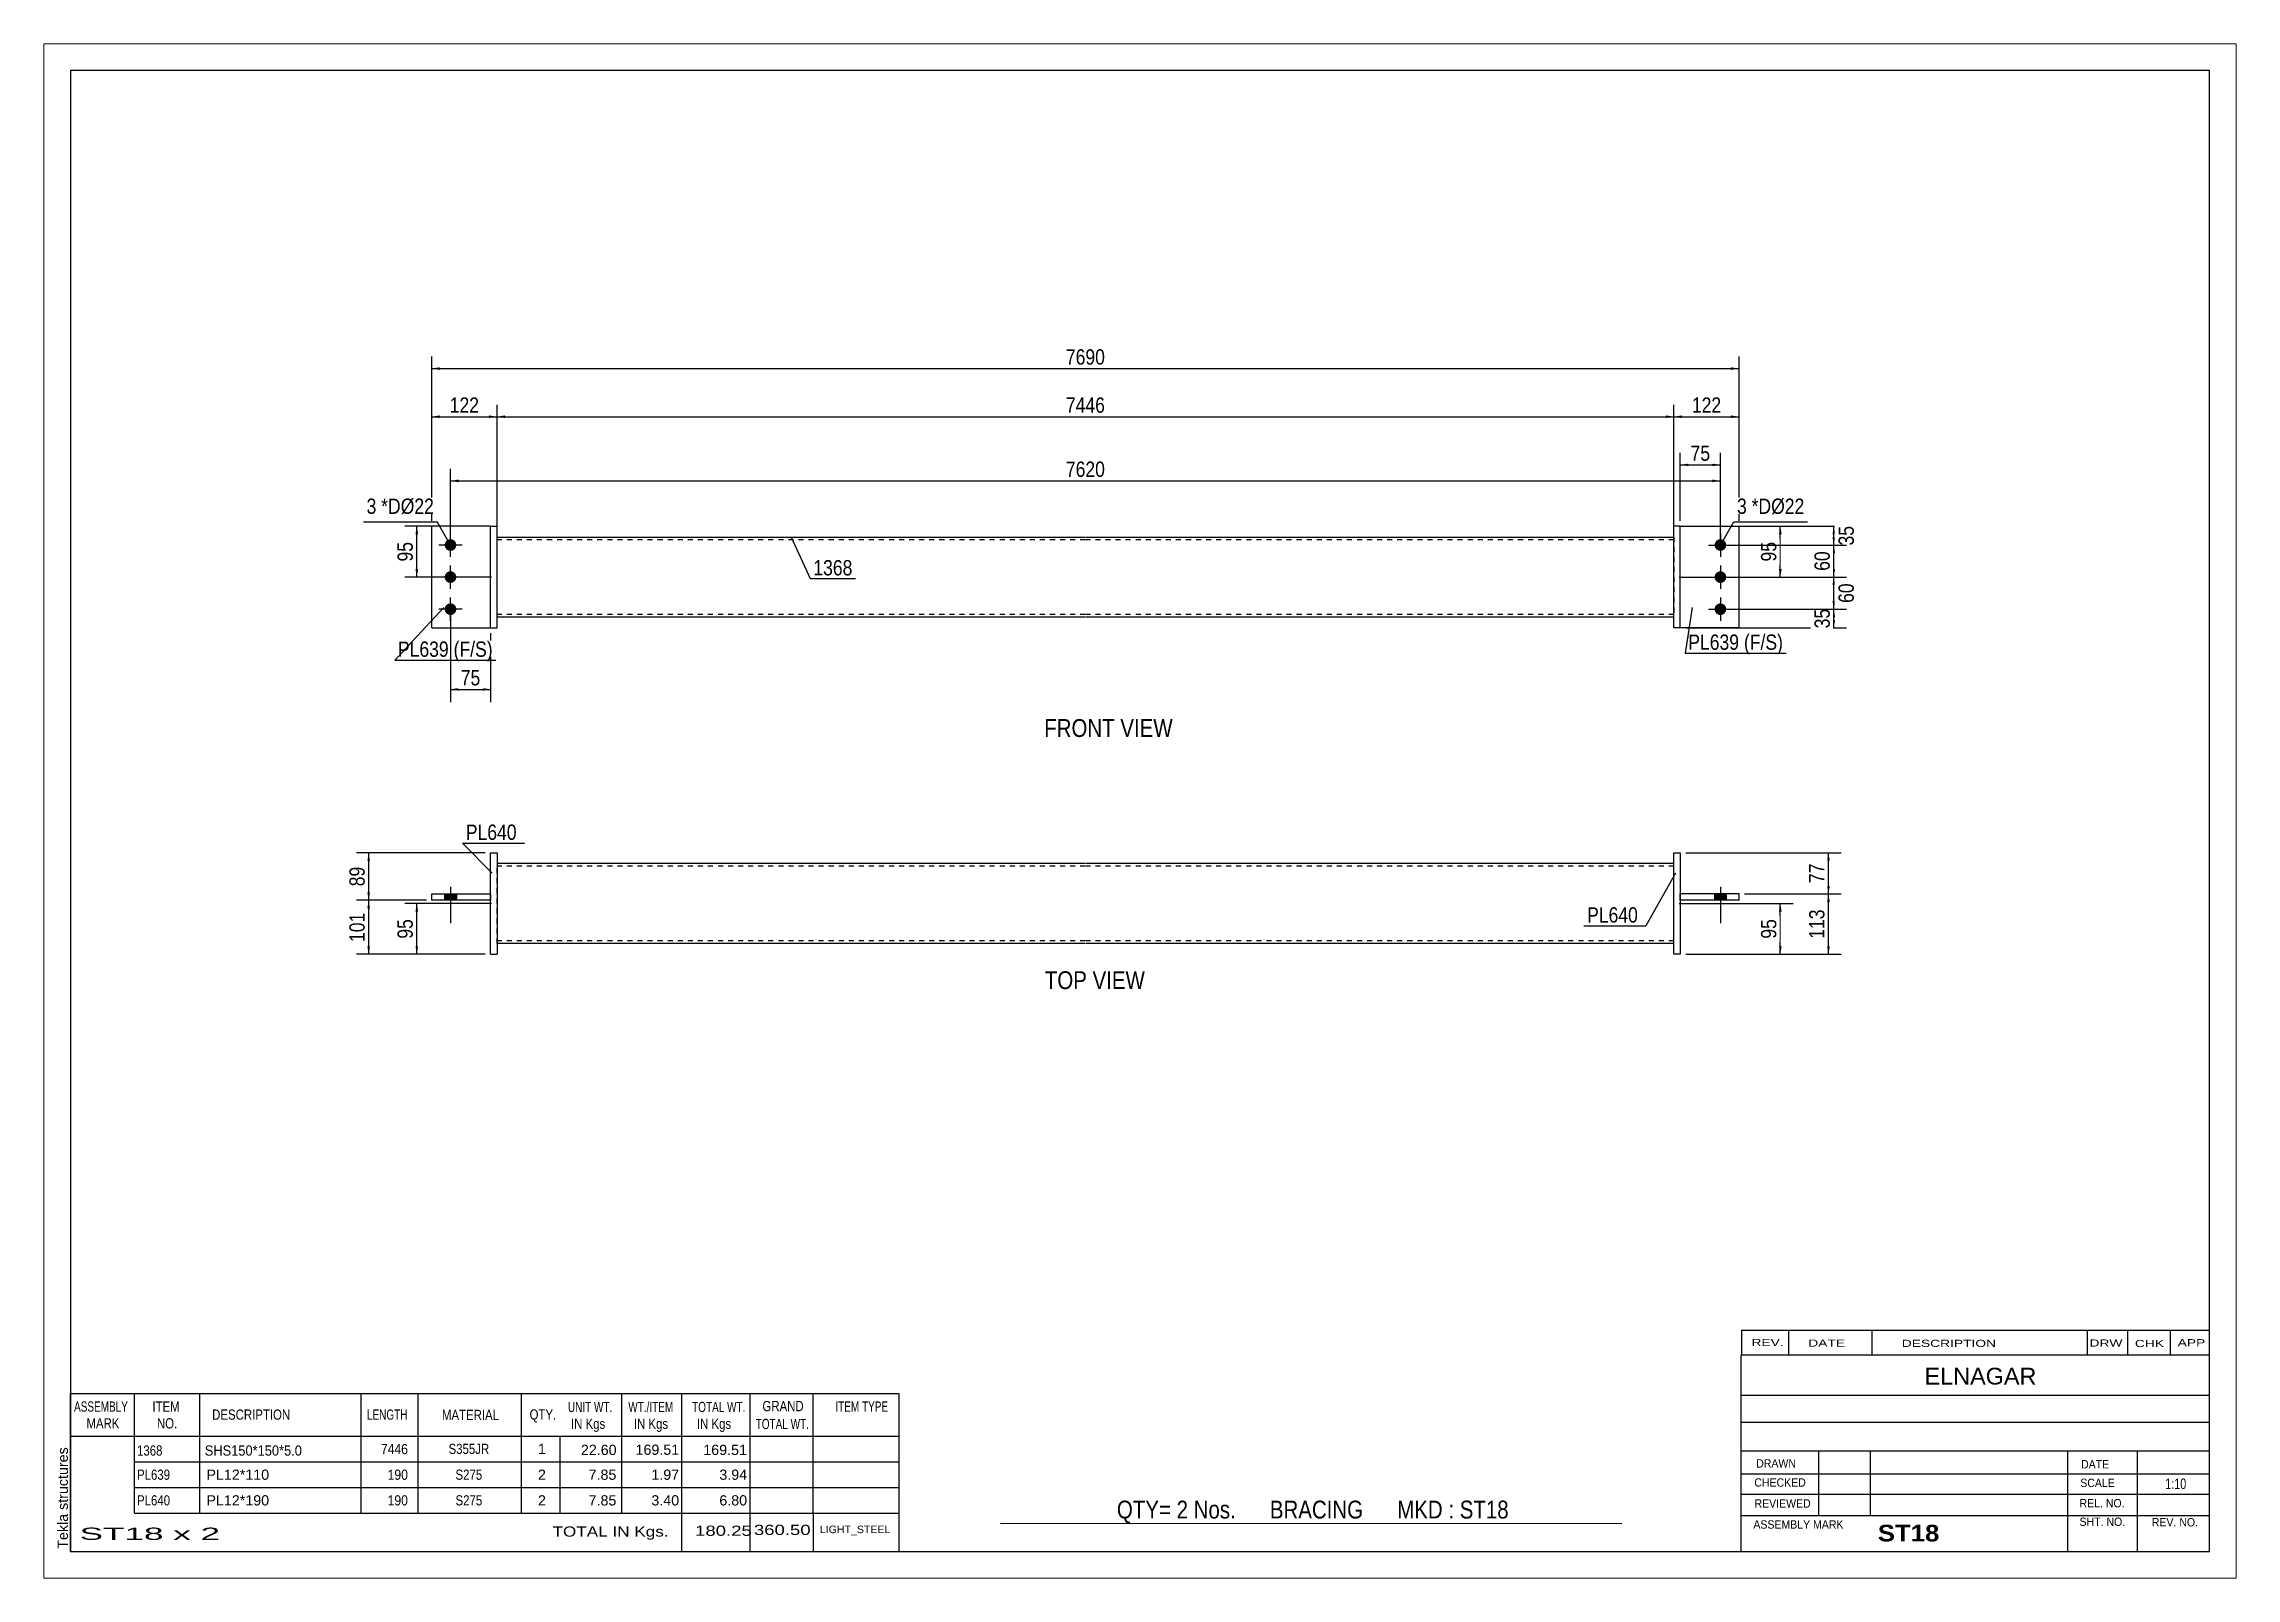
# Paper-space layout 'Layout1' of a CAD drawing. Header units: millimetres. Extents: x 0 to 410, y 0 to 287.
# The model-space entities are those that its viewports show. They can reach past a viewport. Long polylines and large blocks are cut down to what shows.
import ezdxf

# ---------------------------------------------------------------- set-up
doc = ezdxf.new("R2010")
doc.units = ezdxf.units.MM
doc.linetypes.add('DXK_LINE_DOT1', pattern=[1.8814, 0.9407, -0.9407])
doc.layers.add('Viewport layer', color=7, linetype='Continuous', plot=False)
doc.styles.add('Arial', font='ARIAL.TTF', dxfattribs={"height": 0.2})
doc.styles.add('Arial Bold', font='ARIALBD.TTF', dxfattribs={"height": 0.2})
doc.styles.add('Arial Narrow', font='ARIALN.TTF', dxfattribs={"height": 0.2})

# ---------------------------------------------------------------- blocks, each defined once
blk = doc.blocks.new('Unknown-629095537-1629')
at = {"color": 5, "linetype": 'Continuous'}
for p, q in [((405, 282), (5, 282)), ((5, 282), (5, 5)), ((405, 5), (405, 282)), ((5, 5), (405, 5))]:
    blk.add_line(p, q, dxfattribs=at)
at = {"color": 174, "linetype": 'Continuous', "style": 'Arial'}
blk.add_text('Tekla structures', height=1.9102, rotation=90, dxfattribs=at).set_placement((4.5, 5.5))
blk = doc.blocks.new('Unknown-629095537-11 - 1222')
at = {"color": 0, "linetype": 'Continuous'}
blk.add_wipeout([(211.16, 157.35), (211.16, 160.85), (187.09, 160.85), (187.09, 157.35)], dxfattribs=at)
at = {"color": 6, "linetype": 'Continuous', "style": 'Arial Narrow'}
blk.add_text('FRONT VIEW', height=3.34, dxfattribs=at).set_placement((187.09, 157.35))
blk = doc.blocks.new('Unknown-629095537-12 - 1249')
at = {"color": 0, "linetype": 'Continuous'}
blk.add_wipeout([(205.95, 110.19), (205.95, 113.69), (187.2, 113.69), (187.2, 110.19)], dxfattribs=at)
at = {"color": 6, "linetype": 'Continuous', "style": 'Arial Narrow'}
blk.add_text('TOP VIEW', height=3.34, dxfattribs=at).set_placement((187.2, 110.19))
blk = doc.blocks.new('Part-629095537-1239 - 1222')
at = {"color": 2, "linetype": 'Continuous'}
for p, q in [((306.05, 196.75), (304.85, 196.75)), ((304.85, 177.75), (304.85, 196.75)), ((306.05, 177.75), (306.05, 196.75)), ((306.05, 177.75), (304.85, 177.75))]:
    blk.add_line(p, q, dxfattribs=at)
blk = doc.blocks.new('Part-629095537-1238 - 1222')
at = {"color": 2, "linetype": 'Continuous'}
for p, q in [((306.05, 196.75), (317.05, 196.75)), ((317.05, 177.75), (317.05, 196.75)), ((317.05, 177.75), (306.05, 177.75))]:
    blk.add_line(p, q, dxfattribs=at)
at = {"color": 7, "linetype": 'DXK_LINE_DOT1'}
blk.add_line((306.05, 177.75), (306.05, 196.75), dxfattribs=at)
blk = doc.blocks.new('Part-629095537-1240 - 1222')
at = {"color": 2, "linetype": 'Continuous'}
for p, q in [((72.55, 177.75), (72.55, 196.75)), ((83.55, 196.75), (72.55, 196.75)), ((72.55, 177.75), (83.55, 177.75))]:
    blk.add_line(p, q, dxfattribs=at)
at = {"color": 7, "linetype": 'DXK_LINE_DOT1'}
blk.add_line((83.55, 177.75), (83.55, 196.75), dxfattribs=at)
blk = doc.blocks.new('Part-629095537-1241 - 1222')
at = {"color": 2, "linetype": 'Continuous'}
for p, q in [((83.55, 177.75), (83.55, 196.75)), ((83.55, 196.75), (84.75, 196.75)), ((84.75, 177.75), (84.75, 196.75)), ((83.55, 177.75), (84.75, 177.75))]:
    blk.add_line(p, q, dxfattribs=at)
blk = doc.blocks.new('Part-629095537-1242 - 1222')
at = {"color": 2, "linetype": 'Continuous'}
for p, q in [((84.75, 194.75), (194.75, 194.75)), ((194.85, 194.75), (304.85, 194.75)), ((194.75, 179.75), (84.75, 179.75)), ((304.85, 179.75), (194.85, 179.75))]:
    blk.add_line(p, q, dxfattribs=at)
at = {"color": 7, "linetype": 'DXK_LINE_DOT1'}
for p, q in [((84.75, 179.75), (84.75, 194.75)), ((194.75, 194.25), (84.75, 194.25)), ((304.85, 194.25), (194.85, 194.25)), ((304.85, 194.75), (304.85, 179.75)), ((194.75, 180.25), (84.75, 180.25)), ((304.85, 180.25), (194.85, 180.25))]:
    blk.add_line(p, q, dxfattribs=at)
blk = doc.blocks.new('Bolt-629095537-1243 - 1222')
at = {"linetype": 'Continuous'}
for points in [[(313.55, 194.35, -1), (313.55, 192.15, -1)], [(313.55, 188.35, -1), (313.55, 186.15, -1)], [(313.55, 182.35, -1), (313.55, 180.15, -1)]]:
    blk.add_hatch(color=3, dxfattribs=at).paths.add_polyline_path(points)
at = {"color": 3, "linetype": 'Continuous'}
for p, q in [((311.35, 193.25), (315.75, 193.25)), ((313.55, 195.45), (313.55, 191.05)), ((313.55, 189.45), (313.55, 185.05)), ((311.35, 187.25), (315.75, 187.25)), ((311.35, 181.25), (315.75, 181.25)), ((313.55, 183.45), (313.55, 179.05))]:
    blk.add_line(p, q, dxfattribs=at)
blk = doc.blocks.new('Bolt-629095537-1244 - 1222')
at = {"linetype": 'Continuous'}
for points in [[(76.05, 192.15, -1), (76.05, 194.35, -1)], [(76.05, 186.15, -1), (76.05, 188.35, -1)], [(76.05, 180.15, -1), (76.05, 182.35, -1)]]:
    blk.add_hatch(color=3, dxfattribs=at).paths.add_polyline_path(points)
at = {"color": 3, "linetype": 'Continuous'}
for p, q in [((78.25, 193.25), (73.85, 193.25)), ((76.05, 191.05), (76.05, 195.45)), ((76.05, 185.05), (76.05, 189.45)), ((78.25, 187.25), (73.85, 187.25)), ((78.25, 181.25), (73.85, 181.25)), ((76.05, 179.05), (76.05, 183.45))]:
    blk.add_line(p, q, dxfattribs=at)
blk = doc.blocks.new('Bolt-629095537-1256 - 1249')
at = {"linetype": 'Continuous'}
blk.add_hatch(color=3, dxfattribs=at).paths.add_polyline_path([(74.95, 126.79), (77.15, 126.79), (77.15, 127.99), (74.95, 127.99)])
blk.add_hatch(color=3, dxfattribs=at).paths.add_polyline_path([(74.95, 126.79), (77.15, 126.79), (77.15, 127.99), (74.95, 127.99)])
blk.add_hatch(color=3, dxfattribs=at).paths.add_polyline_path([(74.95, 126.79), (77.15, 126.79), (77.15, 127.99), (74.95, 127.99)])
at = {"color": 3, "linetype": 'Continuous'}
for p, q in [((74.95, 127.99), (74.95, 126.79)), ((74.95, 127.99), (74.95, 126.79)), ((74.95, 127.99), (74.95, 126.79)), ((76.05, 129.29), (76.05, 122.49)), ((76.05, 129.29), (76.05, 122.49)), ((76.05, 129.29), (76.05, 122.49)), ((77.15, 127.99), (77.15, 126.79)), ((77.15, 127.99), (77.15, 126.79)), ((77.15, 127.99), (77.15, 126.79))]:
    blk.add_line(p, q, dxfattribs=at)
blk = doc.blocks.new('Part-629095537-1250 - 1249')
at = {"color": 2, "linetype": 'Continuous'}
for p, q in [((317.05, 127.99), (306.05, 127.99)), ((306.05, 126.79), (306.05, 127.99)), ((317.05, 126.79), (317.05, 127.99)), ((317.05, 126.79), (306.05, 126.79))]:
    blk.add_line(p, q, dxfattribs=at)
blk = doc.blocks.new('Part-629095537-1251 - 1249')
at = {"color": 2, "linetype": 'Continuous'}
for p, q in [((304.85, 116.69), (304.85, 135.69)), ((304.85, 135.69), (306.05, 135.69)), ((306.05, 135.69), (306.05, 116.69)), ((306.05, 116.69), (304.85, 116.69))]:
    blk.add_line(p, q, dxfattribs=at)
blk = doc.blocks.new('Part-629095537-1252 - 1249')
at = {"color": 2, "linetype": 'Continuous'}
for p, q in [((72.55, 127.99), (83.55, 127.99)), ((72.55, 126.79), (72.55, 127.99)), ((83.55, 127.99), (83.55, 126.79)), ((83.55, 126.79), (72.55, 126.79))]:
    blk.add_line(p, q, dxfattribs=at)
blk = doc.blocks.new('Part-629095537-1253 - 1249')
at = {"color": 2, "linetype": 'Continuous'}
for p, q in [((83.55, 116.69), (83.55, 135.69)), ((83.55, 135.69), (84.75, 135.69)), ((84.75, 135.69), (84.75, 116.69)), ((83.55, 116.69), (84.75, 116.69))]:
    blk.add_line(p, q, dxfattribs=at)
blk = doc.blocks.new('Part-629095537-1254 - 1249')
at = {"color": 2, "linetype": 'Continuous'}
for p, q in [((194.75, 133.69), (84.75, 133.69)), ((304.85, 133.69), (194.85, 133.69)), ((194.75, 118.69), (84.75, 118.69)), ((304.85, 118.69), (194.85, 118.69))]:
    blk.add_line(p, q, dxfattribs=at)
at = {"color": 7, "linetype": 'DXK_LINE_DOT1'}
for p, q in [((84.75, 118.69), (84.75, 133.69)), ((194.75, 133.19), (84.75, 133.19)), ((304.85, 133.19), (194.85, 133.19)), ((304.85, 118.69), (304.85, 133.69)), ((194.75, 119.19), (84.75, 119.19)), ((304.85, 119.19), (194.85, 119.19))]:
    blk.add_line(p, q, dxfattribs=at)
blk = doc.blocks.new('Bolt-629095537-1255 - 1249')
at = {"linetype": 'Continuous'}
blk.add_hatch(color=3, dxfattribs=at).paths.add_polyline_path([(314.65, 127.99), (312.45, 127.99), (312.45, 126.79), (314.65, 126.79)])
blk.add_hatch(color=3, dxfattribs=at).paths.add_polyline_path([(314.65, 127.99), (312.45, 127.99), (312.45, 126.79), (314.65, 126.79)])
blk.add_hatch(color=3, dxfattribs=at).paths.add_polyline_path([(314.65, 127.99), (312.45, 127.99), (312.45, 126.79), (314.65, 126.79)])
at = {"color": 3, "linetype": 'Continuous'}
for p, q in [((312.45, 127.99), (312.45, 126.79)), ((312.45, 127.99), (312.45, 126.79)), ((312.45, 127.99), (312.45, 126.79)), ((313.55, 129.29), (313.55, 122.49)), ((313.55, 129.29), (313.55, 122.49)), ((313.55, 129.29), (313.55, 122.49)), ((314.65, 127.99), (314.65, 126.79)), ((314.65, 127.99), (314.65, 126.79)), ((314.65, 127.99), (314.65, 126.79))]:
    blk.add_line(p, q, dxfattribs=at)
blk = doc.blocks.new('StraightDimension-629095537-1309 - 1222')
at = {"linetype": 'Continuous'}
for points in [[(74.05, 217), (72.55, 217.25), (74.05, 217.5)], [(83.25, 217.5), (84.75, 217.25), (83.25, 217)]]:
    blk.add_hatch(color=7, dxfattribs=at).paths.add_polyline_path(points)
at = {"color": 7, "linetype": 'Continuous'}
for p, q in [((72.55, 197.75), (72.55, 219.5)), ((84.75, 195.75), (84.75, 219.5)), ((72.55, 217.25), (84.75, 217.25))]:
    blk.add_line(p, q, dxfattribs=at)
at = {"color": 0}
blk.add_wipeout([(81.99, 217.4), (81.99, 221.6), (75.31, 221.6), (75.31, 217.4)], dxfattribs=at)
at = {"color": 3, "style": 'Arial Narrow'}
blk.add_text('122', height=2.863, dxfattribs=at).set_placement((75.91, 218))
blk = doc.blocks.new('StraightDimension-629095537-1308 - 1222')
at = {"linetype": 'Continuous'}
for points in [[(86.25, 217), (84.75, 217.25), (86.25, 217.5)], [(303.35, 217.5), (304.85, 217.25), (303.35, 217)]]:
    blk.add_hatch(color=7, dxfattribs=at).paths.add_polyline_path(points)
at = {"color": 7, "linetype": 'Continuous'}
for p, q in [((84.75, 195.75), (84.75, 219.5)), ((304.85, 195.75), (304.85, 219.5)), ((84.75, 217.25), (304.85, 217.25))]:
    blk.add_line(p, q, dxfattribs=at)
at = {"color": 0}
blk.add_wipeout([(199.06, 217.4), (199.06, 221.6), (190.54, 221.6), (190.54, 217.4)], dxfattribs=at)
at = {"color": 3, "style": 'Arial Narrow'}
blk.add_text('7446', height=2.863, dxfattribs=at).set_placement((191.14, 218))
blk = doc.blocks.new('StraightDimension-629095537-1307 - 1222')
at = {"linetype": 'Continuous'}
for points in [[(306.35, 217), (304.85, 217.25), (306.35, 217.5)], [(315.55, 217.5), (317.05, 217.25), (315.55, 217)]]:
    blk.add_hatch(color=7, dxfattribs=at).paths.add_polyline_path(points)
at = {"color": 7, "linetype": 'Continuous'}
for p, q in [((304.85, 195.75), (304.85, 219.5)), ((317.05, 197.75), (317.05, 219.5)), ((304.85, 217.25), (317.05, 217.25))]:
    blk.add_line(p, q, dxfattribs=at)
at = {"color": 0}
blk.add_wipeout([(314.29, 217.4), (314.29, 221.6), (307.61, 221.6), (307.61, 217.4)], dxfattribs=at)
at = {"color": 3, "style": 'Arial Narrow'}
blk.add_text('122', height=2.863, dxfattribs=at).set_placement((308.21, 218))
blk = doc.blocks.new('StraightDimension-629095537-1296 - 1222')
at = {"linetype": 'Continuous'}
for points in [[(77.55, 166), (76.05, 166.25), (77.55, 166.5)], [(82.05, 166.5), (83.55, 166.25), (82.05, 166)]]:
    blk.add_hatch(color=7, dxfattribs=at).paths.add_polyline_path(points)
at = {"color": 7, "linetype": 'Continuous'}
for p, q in [((76.05, 180.25), (76.05, 163.85)), ((83.55, 176.75), (83.55, 163.85)), ((76.05, 166.25), (83.55, 166.25))]:
    blk.add_line(p, q, dxfattribs=at)
at = {"color": 0}
blk.add_wipeout([(82.23, 166.4), (82.23, 170.6), (77.37, 170.6), (77.37, 166.4)], dxfattribs=at)
at = {"color": 3, "style": 'Arial Narrow'}
blk.add_text('75', height=2.863, dxfattribs=at).set_placement((77.97, 167))
blk = doc.blocks.new('StraightDimension-629095537-1301 - 1222')
at = {"linetype": 'Continuous'}
for points in [[(77.55, 205), (76.05, 205.25), (77.55, 205.5)], [(312.05, 205.5), (313.55, 205.25), (312.05, 205)]]:
    blk.add_hatch(color=7, dxfattribs=at).paths.add_polyline_path(points)
at = {"color": 7, "linetype": 'Continuous'}
for p, q in [((76.05, 194.25), (76.05, 207.5)), ((76.05, 205.25), (313.55, 205.25)), ((313.55, 194.25), (313.55, 207.5))]:
    blk.add_line(p, q, dxfattribs=at)
at = {"color": 0}
blk.add_wipeout([(199.06, 205.4), (199.06, 209.6), (190.54, 209.6), (190.54, 205.4)], dxfattribs=at)
at = {"color": 3, "style": 'Arial Narrow'}
blk.add_text('7620', height=2.863, dxfattribs=at).set_placement((191.14, 206))
blk = doc.blocks.new('StraightDimension-629095537-1263 - 1222')
at = {"linetype": 'Continuous'}
for points in [[(69.5, 195.25), (69.75, 196.75), (70, 195.25)], [(70, 188.75), (69.75, 187.25), (69.5, 188.75)]]:
    blk.add_hatch(color=7, dxfattribs=at).paths.add_polyline_path(points)
at = {"color": 7, "linetype": 'Continuous'}
for p, q in [((82.55, 196.75), (67.5, 196.75)), ((69.75, 187.25), (69.75, 196.75)), ((83.75, 187.25), (67.5, 187.25))]:
    blk.add_line(p, q, dxfattribs=at)
at = {"color": 0}
blk.add_wipeout([(69.6, 194.43), (65.4, 194.43), (65.4, 189.57), (69.6, 189.57)], dxfattribs=at)
at = {"color": 3, "style": 'Arial Narrow'}
blk.add_text('95', height=2.863, rotation=90.0002, dxfattribs=at).set_placement((69, 190.17))
blk = doc.blocks.new('StraightDimension-629095537-1269 - 1222')
at = {"linetype": 'Continuous'}
for points in [[(324.5, 195.25), (324.75, 196.75), (325, 195.25)], [(325, 188.75), (324.75, 187.25), (324.5, 188.75)]]:
    blk.add_hatch(color=7, dxfattribs=at).paths.add_polyline_path(points)
at = {"color": 7, "linetype": 'Continuous'}
for p, q in [((307.05, 196.75), (327.15, 196.75)), ((324.75, 187.25), (324.75, 196.75)), ((305.85, 187.25), (327.15, 187.25))]:
    blk.add_line(p, q, dxfattribs=at)
at = {"color": 0}
blk.add_wipeout([(324.6, 194.43), (320.4, 194.43), (320.4, 189.57), (324.6, 189.57)], dxfattribs=at)
at = {"color": 3, "style": 'Arial Narrow'}
blk.add_text('95', height=2.863, rotation=90.0002, dxfattribs=at).set_placement((324, 190.17))
blk = doc.blocks.new('StraightDimension-629095537-1274 - 1222')
at = {"linetype": 'Continuous'}
for points in [[(334.5, 195.25), (334.75, 196.75), (335, 195.25)], [(335, 194.75), (334.75, 193.25), (334.5, 194.75)]]:
    blk.add_hatch(color=7, dxfattribs=at).paths.add_polyline_path(points)
at = {"color": 7, "linetype": 'Continuous'}
for p, q in [((307.05, 196.75), (337, 196.75)), ((314.55, 193.25), (337, 193.25)), ((334.75, 193.25), (334.75, 196.75))]:
    blk.add_line(p, q, dxfattribs=at)
at = {"color": 0}
blk.add_wipeout([(339.1, 197.43), (334.9, 197.43), (334.9, 192.57), (339.1, 192.57)], dxfattribs=at)
at = {"color": 3, "style": 'Arial Narrow'}
blk.add_text('35', height=2.863, rotation=90.0002, dxfattribs=at).set_placement((338.5, 193.17))
blk = doc.blocks.new('StraightDimension-629095537-1277 - 1222')
at = {"linetype": 'Continuous'}
for points in [[(334.5, 179.75), (334.75, 181.25), (335, 179.75)], [(335, 179.25), (334.75, 177.75), (334.5, 179.25)]]:
    blk.add_hatch(color=7, dxfattribs=at).paths.add_polyline_path(points)
at = {"color": 7, "linetype": 'Continuous'}
for p, q in [((314.55, 181.25), (337.15, 181.25)), ((334.75, 177.75), (334.75, 181.25)), ((307.05, 177.75), (337.15, 177.75))]:
    blk.add_line(p, q, dxfattribs=at)
at = {"color": 0}
blk.add_wipeout([(334.6, 181.93), (330.4, 181.93), (330.4, 177.07), (334.6, 177.07)], dxfattribs=at)
at = {"color": 3, "style": 'Arial Narrow'}
blk.add_text('35', height=2.863, rotation=90.0002, dxfattribs=at).set_placement((334, 177.67))
blk = doc.blocks.new('StraightDimension-629095537-1743 - 1222')
at = {"linetype": 'Continuous'}
for points in [[(334.5, 185.75), (334.75, 187.25), (335, 185.75)], [(335, 182.75), (334.75, 181.25), (334.5, 182.75)]]:
    blk.add_hatch(color=7, dxfattribs=at).paths.add_polyline_path(points)
at = {"color": 7, "linetype": 'Continuous'}
for p, q in [((314.55, 187.25), (337, 187.25)), ((334.75, 181.25), (334.75, 187.25)), ((314.55, 181.25), (337, 181.25))]:
    blk.add_line(p, q, dxfattribs=at)
at = {"color": 0}
blk.add_wipeout([(339.1, 186.68), (334.9, 186.68), (334.9, 181.82), (339.1, 181.82)], dxfattribs=at)
at = {"color": 3, "style": 'Arial Narrow'}
blk.add_text('60', height=2.863, rotation=90.0002, dxfattribs=at).set_placement((338.5, 182.42))
blk = doc.blocks.new('StraightDimension-629095537-1290 - 1222')
at = {"linetype": 'Continuous'}
for points in [[(307.55, 208), (306.05, 208.25), (307.55, 208.5)], [(312.05, 208.5), (313.55, 208.25), (312.05, 208)]]:
    blk.add_hatch(color=7, dxfattribs=at).paths.add_polyline_path(points)
at = {"color": 7, "linetype": 'Continuous'}
for p, q in [((306.05, 197.75), (306.05, 210.5)), ((313.55, 194.25), (313.55, 210.5)), ((306.05, 208.25), (313.55, 208.25))]:
    blk.add_line(p, q, dxfattribs=at)
at = {"color": 0}
blk.add_wipeout([(312.23, 208.4), (312.23, 212.6), (307.37, 212.6), (307.37, 208.4)], dxfattribs=at)
at = {"color": 3, "style": 'Arial Narrow'}
blk.add_text('75', height=2.863, dxfattribs=at).set_placement((307.97, 209))
blk = doc.blocks.new('StraightDimension-629095537-1315 - 1222')
at = {"linetype": 'Continuous'}
for points in [[(74.05, 226), (72.55, 226.25), (74.05, 226.5)], [(315.55, 226.5), (317.05, 226.25), (315.55, 226)]]:
    blk.add_hatch(color=7, dxfattribs=at).paths.add_polyline_path(points)
at = {"color": 7, "linetype": 'Continuous'}
for p, q in [((72.55, 197.75), (72.55, 228.5)), ((72.55, 226.25), (317.05, 226.25)), ((317.05, 197.75), (317.05, 228.5))]:
    blk.add_line(p, q, dxfattribs=at)
at = {"color": 0}
blk.add_wipeout([(199.06, 226.4), (199.06, 230.6), (190.54, 230.6), (190.54, 226.4)], dxfattribs=at)
at = {"color": 3, "style": 'Arial Narrow'}
blk.add_text('7690', height=2.863, dxfattribs=at).set_placement((191.14, 227))
blk = doc.blocks.new('StraightDimension-629095537-1745 - 1222')
at = {"linetype": 'Continuous'}
for points in [[(334.5, 191.75), (334.75, 193.25), (335, 191.75)], [(335, 188.75), (334.75, 187.25), (334.5, 188.75)]]:
    blk.add_hatch(color=7, dxfattribs=at).paths.add_polyline_path(points)
at = {"color": 7, "linetype": 'Continuous'}
for p, q in [((314.55, 193.25), (337.15, 193.25)), ((334.75, 187.25), (334.75, 193.25)), ((314.55, 187.25), (337.15, 187.25))]:
    blk.add_line(p, q, dxfattribs=at)
at = {"color": 0}
blk.add_wipeout([(334.6, 192.68), (330.4, 192.68), (330.4, 187.82), (334.6, 187.82)], dxfattribs=at)
at = {"color": 3, "style": 'Arial Narrow'}
blk.add_text('60', height=2.863, rotation=90.0002, dxfattribs=at).set_placement((334, 188.42))
blk = doc.blocks.new('StraightDimension-629095537-1329 - 1249')
at = {"linetype": 'Continuous'}
for points in [[(333.5, 134.19), (333.75, 135.69), (334, 134.19)], [(334, 129.49), (333.75, 127.99), (333.5, 129.49)]]:
    blk.add_hatch(color=7, dxfattribs=at).paths.add_polyline_path(points)
at = {"color": 7, "linetype": 'Continuous'}
for p, q in [((307.05, 135.69), (336.15, 135.69)), ((333.75, 127.99), (333.75, 135.69)), ((318.05, 127.99), (336.15, 127.99))]:
    blk.add_line(p, q, dxfattribs=at)
at = {"color": 0}
blk.add_wipeout([(333.6, 134.27), (329.4, 134.27), (329.4, 129.42), (333.6, 129.42)], dxfattribs=at)
at = {"color": 3, "style": 'Arial Narrow'}
blk.add_text('77', height=2.863, rotation=90.0002, dxfattribs=at).set_placement((333, 130.02))
blk = doc.blocks.new('StraightDimension-629095537-1324 - 1249')
at = {"linetype": 'Continuous'}
for points in [[(324.5, 124.69), (324.75, 126.19), (325, 124.69)], [(325, 118.19), (324.75, 116.69), (324.5, 118.19)]]:
    blk.add_hatch(color=7, dxfattribs=at).paths.add_polyline_path(points)
at = {"color": 7, "linetype": 'Continuous'}
for p, q in [((305.85, 126.19), (327.15, 126.19)), ((324.75, 116.69), (324.75, 126.19)), ((307.05, 116.69), (327.15, 116.69))]:
    blk.add_line(p, q, dxfattribs=at)
at = {"color": 0}
blk.add_wipeout([(324.6, 123.87), (320.4, 123.87), (320.4, 119.02), (324.6, 119.02)], dxfattribs=at)
at = {"color": 3, "style": 'Arial Narrow'}
blk.add_text('95', height=2.863, rotation=90.0002, dxfattribs=at).set_placement((324, 119.62))
blk = doc.blocks.new('StraightDimension-629095537-1319 - 1249')
at = {"linetype": 'Continuous'}
for points in [[(69.5, 124.69), (69.75, 126.19), (70, 124.69)], [(70, 118.19), (69.75, 116.69), (69.5, 118.19)]]:
    blk.add_hatch(color=7, dxfattribs=at).paths.add_polyline_path(points)
at = {"color": 7, "linetype": 'Continuous'}
for p, q in [((83.75, 126.19), (67.5, 126.19)), ((69.75, 116.69), (69.75, 126.19)), ((82.55, 116.69), (67.5, 116.69))]:
    blk.add_line(p, q, dxfattribs=at)
at = {"color": 0}
blk.add_wipeout([(69.6, 123.87), (65.4, 123.87), (65.4, 119.02), (69.6, 119.02)], dxfattribs=at)
at = {"color": 3, "style": 'Arial Narrow'}
blk.add_text('95', height=2.863, rotation=90.0002, dxfattribs=at).set_placement((69, 119.62))
blk = doc.blocks.new('StraightDimension-629095537-1330 - 1249')
at = {"linetype": 'Continuous'}
for points in [[(333.5, 126.49), (333.75, 127.99), (334, 126.49)], [(334, 118.19), (333.75, 116.69), (333.5, 118.19)]]:
    blk.add_hatch(color=7, dxfattribs=at).paths.add_polyline_path(points)
at = {"color": 7, "linetype": 'Continuous'}
for p, q in [((318.05, 127.99), (336.15, 127.99)), ((333.75, 116.69), (333.75, 127.99)), ((307.05, 116.69), (336.15, 116.69))]:
    blk.add_line(p, q, dxfattribs=at)
at = {"color": 0}
blk.add_wipeout([(333.6, 125.69), (329.4, 125.69), (329.4, 119), (333.6, 119)], dxfattribs=at)
at = {"color": 3, "style": 'Arial Narrow'}
blk.add_text('113', height=2.863, rotation=90.0002, dxfattribs=at).set_placement((333, 119.6))
blk = doc.blocks.new('StraightDimension-629095537-1337 - 1249')
at = {"linetype": 'Continuous'}
for points in [[(60.5, 134.19), (60.75, 135.69), (61, 134.19)], [(61, 128.29), (60.75, 126.79), (60.5, 128.29)]]:
    blk.add_hatch(color=7, dxfattribs=at).paths.add_polyline_path(points)
at = {"color": 7, "linetype": 'Continuous'}
for p, q in [((82.55, 135.69), (58.5, 135.69)), ((60.75, 126.79), (60.75, 135.69)), ((71.55, 126.79), (58.5, 126.79))]:
    blk.add_line(p, q, dxfattribs=at)
at = {"color": 0}
blk.add_wipeout([(60.6, 133.67), (56.4, 133.67), (56.4, 128.82), (60.6, 128.82)], dxfattribs=at)
at = {"color": 3, "style": 'Arial Narrow'}
blk.add_text('89', height=2.863, rotation=90.0002, dxfattribs=at).set_placement((60, 129.42))
blk = doc.blocks.new('StraightDimension-629095537-1338 - 1249')
at = {"linetype": 'Continuous'}
for points in [[(60.5, 125.29), (60.75, 126.79), (61, 125.29)], [(61, 118.19), (60.75, 116.69), (60.5, 118.19)]]:
    blk.add_hatch(color=7, dxfattribs=at).paths.add_polyline_path(points)
at = {"color": 7, "linetype": 'Continuous'}
for p, q in [((71.55, 126.79), (58.5, 126.79)), ((60.75, 116.69), (60.75, 126.79)), ((82.55, 116.69), (58.5, 116.69))]:
    blk.add_line(p, q, dxfattribs=at)
at = {"color": 0}
blk.add_wipeout([(60.6, 125.09), (56.4, 125.09), (56.4, 118.4), (60.6, 118.4)], dxfattribs=at)
at = {"color": 3, "style": 'Arial Narrow'}
blk.add_text('101', height=2.863, rotation=90.0002, dxfattribs=at).set_placement((60, 119))
blk = doc.blocks.new('CBS_NAME_BLOG-629095537-1854')
at = {"color": 7, "linetype": 'Continuous'}
for p, q in [((317.41, 41.75), (404.93, 41.75)), ((317.41, 5.04), (317.41, 41.75)), ((317.41, 34.21), (404.93, 34.21)), ((317.48, 29.16), (405, 29.16)), ((317.41, 23.79), (404.93, 23.79)), ((331.93, 11.68), (331.93, 23.78)), ((341.62, 11.71), (341.62, 23.78)), ((378.53, 5.04), (378.53, 23.77)), ((391.58, 5.04), (391.58, 23.78)), ((317.42, 19.49), (405, 19.51)), ((317.41, 15.74), (404.93, 15.74)), ((317.41, 11.7), (404.93, 11.7)), ((317.41, 5), (405, 5))]:
    blk.add_line(p, q, dxfattribs=at)
at = {"color": 3, "linetype": 'Continuous', "style": 'Arial'}
blk.add_text('ELNAGAR', height=3.133, dxfattribs=at).set_placement((351.73, 36.22))
at = {"color": 3, "linetype": 'Continuous'}
for s, height, style, width, p in [('DRAWN', 1.566, 'Arial', 0.9, (320.24, 20.68)), ('DATE', 1.566, 'Arial', 0.9, (381, 20.52)), ('CHECKED', 1.566, 'Arial', 0.9, (319.89, 17.11)), ('SCALE', 1.566, 'Arial', 0.9, (380.85, 17.04)), ('1:10', 1.957, 'Arial Narrow', 0.9, (396.74, 16.68)), ('REVIEWED', 1.566, 'Arial', 0.9, (319.93, 13.19)), ('REL. NO.', 1.566, 'Arial', 0.9, (380.71, 13.24)), ('ASSEMBLY MARK', 1.5663, 'Arial', 0.9, (319.71, 9.26)), ('ST18', 3.131, 'Arial Bold', 1.1, (342.99, 6.86)), ('SHT. NO.', 1.566, 'Arial', 0.9, (380.71, 9.77)), ('REV. NO.', 1.566, 'Arial', 0.9, (394.23, 9.68))]:
    blk.add_text(s, height=height, dxfattribs=dict(at, style=style, width=width)).set_placement(p)
blk = doc.blocks.new('CBS_BOM-629095537-1852')
at = {"color": 7, "linetype": 'Continuous'}
for p, q in [((4.97, 26.57), (4.97, 34.57)), ((4.97, 34.57), (159.89, 34.57)), ((16.97, 26.57), (16.97, 34.57)), ((29.16, 26.57), (29.16, 34.57)), ((59.32, 26.57), (59.32, 34.57)), ((70, 26.57), (70, 34.57)), ((89.32, 26.57), (89.32, 34.57)), ((108.12, 26.57), (108.12, 34.57)), ((119.33, 26.57), (119.33, 34.57)), ((132.12, 26.57), (132.12, 34.57)), ((143.87, 26.57), (143.87, 34.57)), ((159.89, 34.56), (159.89, 26.58)), ((4.97, 26.57), (159.89, 26.57)), ((4.97, 21.77), (4.97, 26.57)), ((16.97, 21.77), (16.97, 26.57)), ((29.16, 21.77), (29.16, 26.57)), ((59.32, 21.77), (59.32, 26.57)), ((70, 21.77), (70, 26.57)), ((89.32, 21.77), (89.32, 26.57)), ((96.58, 21.77), (96.58, 26.57)), ((108.12, 21.77), (108.12, 26.57)), ((119.33, 21.77), (119.33, 26.57)), ((132.12, 21.77), (132.12, 26.57)), ((143.89, 21.77), (143.89, 26.57)), ((159.89, 26.57), (159.89, 21.77)), ((4.97, 16.97), (4.97, 21.77)), ((16.97, 21.77), (159.89, 21.77)), ((16.97, 16.97), (16.97, 21.77)), ((29.16, 16.97), (29.16, 21.77)), ((59.32, 16.97), (59.32, 21.77)), ((70, 16.97), (70, 21.77)), ((89.32, 16.97), (89.32, 21.77)), ((96.58, 16.97), (96.58, 21.77)), ((108.12, 16.97), (108.12, 21.77)), ((119.33, 16.97), (119.33, 21.77)), ((132.12, 16.97), (132.12, 21.77)), ((143.89, 16.97), (143.89, 21.77)), ((159.89, 21.76), (159.89, 16.97)), ((4.97, 12.17), (4.97, 16.97)), ((16.97, 16.97), (159.89, 16.97)), ((16.97, 12.17), (16.97, 16.97)), ((29.16, 12.17), (29.16, 16.97)), ((59.32, 12.17), (59.32, 16.97)), ((70, 12.17), (70, 16.97)), ((89.32, 12.17), (89.32, 16.97)), ((96.58, 12.17), (96.58, 16.97)), ((108.12, 12.17), (108.12, 16.97)), ((119.33, 12.17), (119.33, 16.97)), ((132.12, 12.17), (132.12, 16.97)), ((143.89, 12.17), (143.89, 16.97)), ((159.89, 16.96), (159.89, 12.17)), ((4.97, 4.97), (4.97, 12.15)), ((16.97, 12.17), (159.89, 12.17)), ((119.33, 4.97), (119.33, 12.15)), ((132.12, 4.97), (132.12, 12.15)), ((143.93, 4.97), (143.93, 12.15)), ((159.89, 12.17), (159.89, 4.97)), ((4.97, 4.97), (159.89, 4.97))]:
    blk.add_line(p, q, dxfattribs=at)
at = {"color": 3, "linetype": 'Continuous', "style": 'Arial'}
for s, height, width, p in [('ASSEMBLY', 1.91, 0.7, (5.65, 31.14)), ('ITEM', 1.91, 0.8, (20.3, 31.14)), ('UNIT WT.', 1.91, 0.7, (98.01, 31.07)), ('WT./ITEM', 1.91, 0.7, (109.3, 31.07)), ('TOTAL WT.', 1.91, 0.7, (121.24, 31.07)), ('GRAND', 1.91, 0.8, (134.39, 31.23)), ('ITEM TYPE', 1.91, 0.7, (148.03, 31.15)), ('MARK', 1.91, 0.8, (7.97, 28.01)), ('NO.', 1.91, 0.8, (21.15, 28.01)), ('DESCRIPTION', 1.9102, 0.8, (31.48, 29.64)), ('LENGTH', 1.91, 0.7, (60.43, 29.64)), ('MATERIAL', 1.91, 0.8, (74.45, 29.59)), ('QTY.', 1.91, 0.8, (90.84, 29.67)), ('IN Kgs', 1.91, 0.8, (98.59, 27.93)), ('IN Kgs', 1.91, 0.8, (110.34, 27.93)), ('IN Kgs', 1.91, 0.8, (122.13, 27.93)), ('TOTAL WT.', 1.91, 0.7, (133.13, 27.89))]:
    blk.add_text(s, height=height, dxfattribs=dict(at, width=width)).set_placement(p)
at = {"color": 7, "linetype": 'Continuous', "style": 'Arial'}
for s, height, width, p in [('1368', 1.91, 0.8, (17.43, 22.92)), ('SHS150*150*5.0', 1.9102, 0.9, (30.1, 22.92)), ('7446', 1.91, 0.85, (63.04, 23.2)), ('S355JR', 1.91, 0.8, (75.69, 23.23)), ('PL639', 1.91, 0.8, (17.43, 18.4)), ('190', 1.91, 0.85, (64.3, 18.4)), ('S275', 1.91, 0.8, (76.99, 18.4)), ('PL640', 1.91, 0.8, (17.43, 13.6)), ('190', 1.91, 0.85, (64.3, 13.6)), ('S275', 1.91, 0.8, (76.99, 13.6))]:
    blk.add_text(s, height=height, dxfattribs=dict(at, width=width)).set_placement(p)
for s, p in [('1', (92.41, 23.23)), ('22.60', (100.44, 23.04)), ('169.51', (110.66, 23.07)), ('169.51', (123.33, 23.04)), ('PL12*110', (30.41, 18.4)), ('2', (92.41, 18.4)), ('7.85', (101.88, 18.4)), ('1.97', (113.62, 18.4)), ('3.94', (126.33, 18.4)), ('PL12*190', (30.41, 13.6)), ('2', (92.41, 13.6)), ('7.85', (101.88, 13.6)), ('3.40', (113.62, 13.6)), ('6.80', (126.33, 13.6))]:
    blk.add_text(s, height=1.91, dxfattribs=at).set_placement(p)
at = {"color": 6, "linetype": 'Continuous', "style": 'Arial'}
for s, height, width, p in [('ST18 x 2', 2.292, 2.05, (6.69, 7.16)), ('TOTAL IN Kgs.', 1.9102, 1.2, (95.13, 7.77)), ('180.25', 1.91, 1.3, (121.79, 7.92)), ('360.50', 1.91, 1.3, (132.79, 8.08))]:
    blk.add_text(s, height=height, dxfattribs=dict(at, width=width)).set_placement(p)
blk.add_text('LIGHT_STEEL', height=1.4135, dxfattribs=at).set_placement((145.14, 8.42))
blk = doc.blocks.new('CBS_CALLOFF-629095537-1853')
at = {"color": 7, "linetype": 'Continuous'}
blk.add_line((178.88, 10.27), (295.11, 10.25), dxfattribs=at)
at = {"color": 3, "linetype": 'Continuous', "style": 'Arial Narrow'}
blk.add_text('QTY= 2 Nos.      BRACING      MKD : ST18', height=3.3405, dxfattribs=at).set_placement((200.68, 11.16))
blk = doc.blocks.new('CBS_REVISION-629095537-1855')
at = {"color": 7, "linetype": 'Continuous'}
for p, q in [((317.49, 46.38), (404.99, 46.38)), ((317.49, 46.38), (317.49, 41.75)), ((326.29, 46.38), (326.29, 41.75)), ((341.88, 46.38), (341.88, 41.81)), ((382.14, 46.38), (382.14, 41.75)), ((389.68, 46.38), (389.68, 41.75)), ((397.63, 46.38), (397.63, 41.75)), ((317.49, 41.75), (404.99, 41.75))]:
    blk.add_line(p, q, dxfattribs=at)
at = {"color": 7, "style": 'Arial Narrow', "width": 1.7}
for s, height, p in [('REV.', 1.326, (319.35, 43.43)), ('DATE', 1.326, (329.98, 43.31)), ('DESCRIPTION', 1.3257, (347.46, 43.26)), ('DRW', 1.326, (382.57, 43.32)), ('CHK', 1.326, (391.06, 43.23)), ('APP', 1.326, (399.06, 43.38))]:
    blk.add_text(s, height=height, dxfattribs=at).set_placement(p)
blk = doc.blocks.new('Mark-629095537-1366 - 1222')
at = {"color": 0}
blk.add_wipeout([(62.19, 199.08), (62.19, 202.08), (60.36, 202.08), (60.36, 199.08)], dxfattribs=at)
blk.add_wipeout([(62.19, 199.08), (62.19, 202.08), (60.36, 202.08), (60.36, 199.08)], dxfattribs=at)
blk.add_wipeout([(66.74, 199.08), (66.74, 202.08), (63.09, 202.08), (63.09, 199.08)], dxfattribs=at)
blk.add_wipeout([(66.74, 199.08), (66.74, 202.08), (63.09, 202.08), (63.09, 199.08)], dxfattribs=at)
at = {"color": 3, "style": 'Arial Narrow'}
blk.add_text('3', height=2.86, dxfattribs=at).set_placement((60.36, 199.08))
at = {"color": 0}
blk.add_wipeout([(72.95, 199.08), (72.95, 202.08), (66.74, 202.08), (66.74, 199.08)], dxfattribs=at)
blk.add_wipeout([(72.95, 199.08), (72.95, 202.08), (66.74, 202.08), (66.74, 199.08)], dxfattribs=at)
at = {"color": 7, "linetype": 'Continuous'}
for p in [(59.76, 197.58), (76.05, 193.25)]:
    blk.add_line(p, (73.55, 197.58), dxfattribs=at)
at = {"color": 3, "style": 'Arial Narrow'}
for s, p in [('*D', (63.09, 199.08)), ('Ø22', (66.74, 199.08))]:
    blk.add_text(s, height=2.863, dxfattribs=at).set_placement(p)
blk = doc.blocks.new('Mark-629095537-1350 - 1222')
at = {"color": 0}
blk.add_wipeout([(317.05, 173.65), (317.05, 176.65), (307.54, 176.65), (307.54, 173.65)], dxfattribs=at)
blk.add_wipeout([(317.05, 173.65), (317.05, 176.65), (307.54, 176.65), (307.54, 173.65)], dxfattribs=at)
at = {"color": 7, "linetype": 'Continuous'}
blk.add_line((308.28, 181.58), (306.94, 173.05), dxfattribs=at)
at = {"color": 0}
blk.add_wipeout([(325.24, 173.65), (325.24, 176.65), (317.95, 176.65), (317.95, 173.65)], dxfattribs=at)
blk.add_wipeout([(325.24, 173.65), (325.24, 176.65), (317.95, 176.65), (317.95, 173.65)], dxfattribs=at)
at = {"color": 7, "linetype": 'Continuous'}
blk.add_line((306.94, 173.05), (325.84, 173.05), dxfattribs=at)
at = {"color": 3, "style": 'Arial Narrow'}
for s, p in [('PL639', (307.54, 173.65)), ('(F/', (317.95, 173.65)), ('S)', (321.96, 173.65))]:
    blk.add_text(s, height=2.863, dxfattribs=at).set_placement(p)
blk = doc.blocks.new('Mark-629095537-1353 - 1222')
at = {"color": 0}
blk.add_wipeout([(75.73, 172.34), (75.73, 175.34), (66.23, 175.34), (66.23, 172.34)], dxfattribs=at)
blk.add_wipeout([(75.73, 172.34), (75.73, 175.34), (66.23, 175.34), (66.23, 172.34)], dxfattribs=at)
blk.add_wipeout([(83.93, 172.34), (83.93, 175.34), (76.63, 175.34), (76.63, 172.34)], dxfattribs=at)
blk.add_wipeout([(83.93, 172.34), (83.93, 175.34), (76.63, 175.34), (76.63, 172.34)], dxfattribs=at)
at = {"color": 7, "linetype": 'Continuous'}
for p, q in [((74.78, 181.58), (65.63, 171.74)), ((65.63, 171.74), (84.53, 171.74))]:
    blk.add_line(p, q, dxfattribs=at)
at = {"color": 3, "style": 'Arial Narrow'}
for s, p in [('PL639', (66.23, 172.34)), ('(F/', (76.63, 172.34)), ('S)', (80.65, 172.34))]:
    blk.add_text(s, height=2.863, dxfattribs=at).set_placement(p)
blk = doc.blocks.new('Mark-629095537-1356 - 1222')
at = {"color": 0}
blk.add_wipeout([(151.22, 187.57), (151.22, 190.57), (143.91, 190.57), (143.91, 187.57)], dxfattribs=at)
blk.add_wipeout([(151.22, 187.57), (151.22, 190.57), (143.91, 190.57), (143.91, 187.57)], dxfattribs=at)
at = {"color": 7, "linetype": 'Continuous'}
for p, q in [((139.77, 194.7), (143.31, 186.97)), ((143.31, 186.97), (151.82, 186.97))]:
    blk.add_line(p, q, dxfattribs=at)
at = {"color": 3, "style": 'Arial Narrow'}
blk.add_text('1368', height=2.863, dxfattribs=at).set_placement((143.91, 187.57))
blk = doc.blocks.new('Mark-629095537-1365 - 1222')
at = {"color": 0}
blk.add_wipeout([(318.48, 199.08), (318.48, 202.08), (316.65, 202.08), (316.65, 199.08)], dxfattribs=at)
blk.add_wipeout([(318.48, 199.08), (318.48, 202.08), (316.65, 202.08), (316.65, 199.08)], dxfattribs=at)
at = {"color": 7, "linetype": 'Continuous'}
blk.add_line((313.55, 193.25), (316.05, 197.58), dxfattribs=at)
at = {"color": 0}
blk.add_wipeout([(323.03, 199.08), (323.03, 202.08), (319.38, 202.08), (319.38, 199.08)], dxfattribs=at)
blk.add_wipeout([(323.03, 199.08), (323.03, 202.08), (319.38, 202.08), (319.38, 199.08)], dxfattribs=at)
at = {"color": 3, "style": 'Arial Narrow'}
blk.add_text('3', height=2.86, dxfattribs=at).set_placement((316.65, 199.08))
at = {"color": 0}
blk.add_wipeout([(329.24, 199.08), (329.24, 202.08), (323.03, 202.08), (323.03, 199.08)], dxfattribs=at)
blk.add_wipeout([(329.24, 199.08), (329.24, 202.08), (323.03, 202.08), (323.03, 199.08)], dxfattribs=at)
at = {"color": 7, "linetype": 'Continuous'}
blk.add_line((316.05, 197.58), (329.84, 197.58), dxfattribs=at)
at = {"color": 3, "style": 'Arial Narrow'}
for s, p in [('*D', (319.38, 199.08)), ('Ø22', (323.03, 199.08))]:
    blk.add_text(s, height=2.863, dxfattribs=at).set_placement(p)
blk = doc.blocks.new('Mark-629095537-1344 - 1249')
at = {"color": 0}
blk.add_wipeout([(298.12, 122.63), (298.12, 125.63), (288.62, 125.63), (288.62, 122.63)], dxfattribs=at)
blk.add_wipeout([(298.12, 122.63), (298.12, 125.63), (288.62, 125.63), (288.62, 122.63)], dxfattribs=at)
at = {"color": 7, "linetype": 'Continuous'}
for p in [(305.12, 131.86), (288.02, 122.03)]:
    blk.add_line(p, (299.62, 122.03), dxfattribs=at)
at = {"color": 3, "style": 'Arial Narrow'}
blk.add_text('PL640', height=2.863, dxfattribs=at).set_placement((288.62, 122.63))
blk = doc.blocks.new('Mark-629095537-1347 - 1249')
at = {"color": 0}
blk.add_wipeout([(88.42, 138.1), (88.42, 141.1), (78.92, 141.1), (78.92, 138.1)], dxfattribs=at)
blk.add_wipeout([(88.42, 138.1), (88.42, 141.1), (78.92, 141.1), (78.92, 138.1)], dxfattribs=at)
at = {"color": 7, "linetype": 'Continuous'}
for p, q in [((83.82, 131.86), (78.32, 137.5)), ((78.32, 137.5), (89.92, 137.5))]:
    blk.add_line(p, q, dxfattribs=at)
at = {"color": 3, "style": 'Arial Narrow'}
blk.add_text('PL640', height=2.863, dxfattribs=at).set_placement((78.92, 138.1))

msp = doc.modelspace()

# ---------------------------------------------------------------- block references
for name in ['Unknown-629095537-1629', 'Part-629095537-1240 - 1222', 'Bolt-629095537-1244 - 1222', 'Part-629095537-1241 - 1222', 'Part-629095537-1242 - 1222', 'Part-629095537-1239 - 1222', 'Part-629095537-1238 - 1222', 'Bolt-629095537-1243 - 1222', 'Part-629095537-1253 - 1249', 'Part-629095537-1251 - 1249', 'Part-629095537-1254 - 1249', 'Part-629095537-1252 - 1249', 'Bolt-629095537-1256 - 1249', 'Part-629095537-1250 - 1249', 'Bolt-629095537-1255 - 1249', 'CBS_REVISION-629095537-1855', 'CBS_NAME_BLOG-629095537-1854', 'CBS_BOM-629095537-1852', 'CBS_CALLOFF-629095537-1853']:
    msp.add_blockref(name, (0, 0))

# ---------------------------------------------------------------- next in the draw order: block references
for name in ['StraightDimension-629095537-1309 - 1222', 'StraightDimension-629095537-1277 - 1222', 'StraightDimension-629095537-1296 - 1222', 'Unknown-629095537-11 - 1222', 'StraightDimension-629095537-1329 - 1249', 'StraightDimension-629095537-1319 - 1249', 'Unknown-629095537-12 - 1249']:
    msp.add_blockref(name, (0, 0))

# ---------------------------------------------------------------- next in the draw order: block references
for name in ['StraightDimension-629095537-1308 - 1222', 'Mark-629095537-1353 - 1222', 'StraightDimension-629095537-1337 - 1249', 'StraightDimension-629095537-1324 - 1249']:
    msp.add_blockref(name, (0, 0))

# ---------------------------------------------------------------- next in the draw order: block references
for name in ['StraightDimension-629095537-1307 - 1222', 'Mark-629095537-1347 - 1249', 'StraightDimension-629095537-1330 - 1249', 'StraightDimension-629095537-1338 - 1249']:
    msp.add_blockref(name, (0, 0))

# ---------------------------------------------------------------- next in the draw order: block references
for name in ['StraightDimension-629095537-1301 - 1222', 'Mark-629095537-1344 - 1249']:
    msp.add_blockref(name, (0, 0))

# ---------------------------------------------------------------- next in the draw order: block references
for name in ['StraightDimension-629095537-1263 - 1222', 'Mark-629095537-1356 - 1222', 'StraightDimension-629095537-1269 - 1222']:
    msp.add_blockref(name, (0, 0))

# ---------------------------------------------------------------- next in the draw order: block references
for name in ['StraightDimension-629095537-1274 - 1222', 'StraightDimension-629095537-1743 - 1222']:
    msp.add_blockref(name, (0, 0))

# ---------------------------------------------------------------- next in the draw order: block references
for name in ['StraightDimension-629095537-1290 - 1222', 'Mark-629095537-1350 - 1222']:
    msp.add_blockref(name, (0, 0))

# ---------------------------------------------------------------- next in the draw order: block references
for name in ['StraightDimension-629095537-1315 - 1222', 'StraightDimension-629095537-1745 - 1222']:
    msp.add_blockref(name, (0, 0))

# ---------------------------------------------------------------- next in the draw order: block references
for name in ['Mark-629095537-1366 - 1222', 'Mark-629095537-1365 - 1222']:
    msp.add_blockref(name, (0, 0))

psp = doc.layouts.get("Layout1")

# ---------------------------------------------------------------- viewports
at = {"layer": 'Viewport layer', "view_target_point": (205, 143.5)}
psp.add_viewport(center=(205, 143.5), size=(410, 287), view_center_point=(0, 0), view_height=287, dxfattribs=at)

doc.saveas('drawing.dxf')
